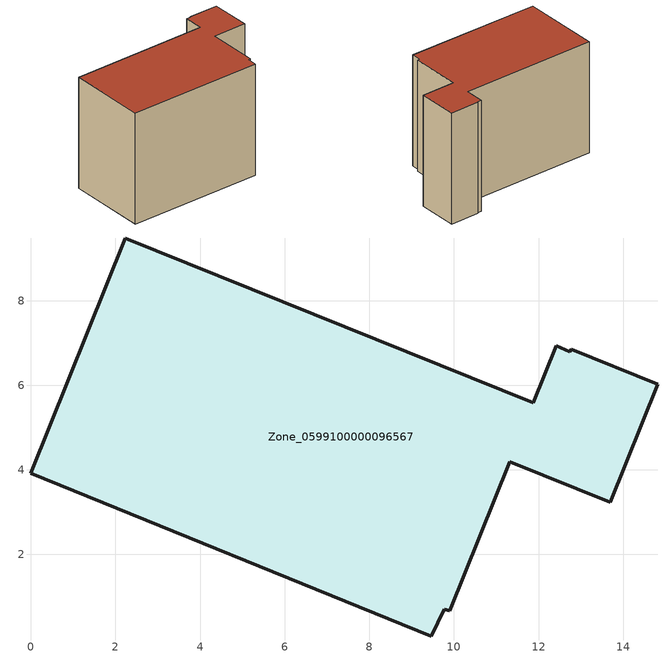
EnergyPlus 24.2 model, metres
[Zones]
Zone_0599100000096567
 floor ground (C_G): 0,3.92 2.24,9.48 11.88,5.59 12.42,6.94 12.74,6.79 12.77,6.85 14.82,6.02 13.7,3.23 11.32,4.19 9.9,0.67 9.77,0.71 9.46,0.07 z0
 wall outside (C_F): 13.7,3.23 14.82,6.02 12.77,6.85 12.74,6.79 12.42,6.94 11.88,5.59 2.24,9.48 0,3.92 9.46,0.07 9.77,0.71 9.9,0.67 11.32,4.19 13.7,3.23 z0:8.61
 roof outside (C_R): 12.74,6.79 12.42,6.94 11.88,5.59 2.24,9.48 0,3.92 9.46,0.07 9.77,0.71 9.9,0.67 11.32,4.19 13.7,3.23 14.82,6.02 12.77,6.85 z8.61
[BUILDING]
Pand.0599100000096567: North Axis=0; Terrain=City; Loads Convergence Tolerance Value=0.04; Temperature Convergence Tolerance Value=0.4; Solar Distribution=FullExterior; Maximum Number of Warmup Days=25; Minimum Number of Warmup Days=1
[Site:Location]
Rotterdam.The.Hague.AP_ZH_NLD Design_Conditions: Latitude=51.96; Longitude=4.45; Time Zone=1; Elevation=-4.5
[SITE:GROUNDTEMPERATURE:BUILDINGSURFACE]
18, 18, 18, 18, 18, 18, 18, 18, 18, 18, 18, 18
[MATERIAL] Thermal Absorptance=0.9; Solar Absorptance=0.7; Visible Absorptance=0.7
Name | Roughness | Thickness | Conductivity | Density | Specific Heat
G.TI.1975-1991 | MediumSmooth | 0.15 | 0.288461 | 540 | 1210
F.TI.1975-1991 | Rough | 0.3 | 0.230769 | 1920 | 840
R.TI.1975-1991 | MediumRough | 0.2 | 0.153846 | 1500 | 1000
[CONSTRUCTION]
C_G: G.TI.1975-1991
C_F: F.TI.1975-1991
C_R: R.TI.1975-1991
[ZONE]
Zone_0599100000096567: Type=1; Multiplier=1; Ceiling Height=Autocalculate; Volume=Autocalculate; Floor Area=autocalculate; Part of Total Floor Area=Yes
[ZONEINFILTRATION:DESIGNFLOWRATE]
Infil_Zone_0599100000096567: Zone or ZoneList or Space or SpaceList=Zone_0599100000096567; Schedule=AlwaysOn; Design Flow Rate Calculation Method=Flow/Area; Flow Rate per Floor Area=0.003; Constant Term Coefficient=1; Temperature Term Coefficient=0; Velocity Term Coefficient=0; Velocity Squared Term Coefficient=0
[HVACTEMPLATE:ZONE:IDEALLOADSAIRSYSTEM]
Zone_0599100000096567: Maximum Heating Supply Air Temperature=50; Minimum Cooling Supply Air Temperature=13; Maximum Heating Supply Air Humidity Ratio=0.0156; Minimum Cooling Supply Air Humidity Ratio=0.0077; Heating Limit=NoLimit; Cooling Limit=NoLimit; Dehumidification Control Type=ConstantSensibleHeatRatio; Cooling Sensible Heat Ratio=0.7; Dehumidification Setpoint=60; Humidification Control Type=None; Humidification Setpoint=30; Outdoor Air Method=None; Outdoor Air Flow Rate per Person=0.00944; Outdoor Air Flow Rate per Zone Floor Area=0; Outdoor Air Flow Rate per Zone=0; Demand Controlled Ventilation Type=None; Outdoor Air Economizer Type=NoEconomizer; Heat Recovery Type=None; Sensible Heat Recovery Effectiveness=0.7; Latent Heat Recovery Effectiveness=0.65
[ZONECONTROL:THERMOSTAT]
ThermostatControl_Zone_0599100000096567: Zone or ZoneList=Zone_0599100000096567; Control Type Schedule=DualSetpointControlType; Control 1=Thermostat_Zone_0599100000096567; Temperature Difference Between Cutout And Setpoint=0
[THERMOSTATSETPOINT:DUALSETPOINT]
Thermostat_Zone_0599100000096567: Heating Setpoint Temperature Schedule=HeatingSetpoint_Zone_0599100000096567; Cooling Setpoint Temperature Schedule=CoolingSetpoint_Zone_0599100000096567
[SCHEDULE:COMPACT]
HeatingSetpoint_Zone_0599100000096567: Through: 12/31, For: AllDays, Until: 24:00, 21
CoolingSetpoint_Zone_0599100000096567: Through: 12/31, For: AllDays, Until: 24:00, 24
DualSetpointControlType: Through: 12/31, For: AllDays, Until: 24:00, 4
AlwaysOn: Through: 12/31, For: AllDays, Until: 24:00, 1
